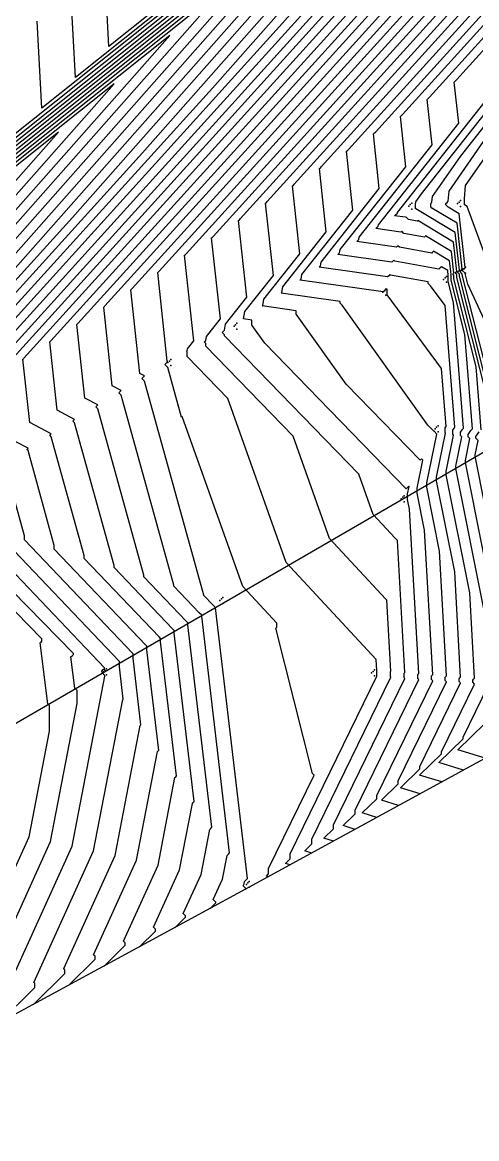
# Model space of a CAD drawing. Header units: metres. Extents: x 419582 to 423558, y 4805372 to 4807539.
# Drawn here: x 421735.4 to 421766.3, y 4806368 to 4806443.8 of the extents above; entities that cross this region are included whole.
import ezdxf

# ---------------------------------------------------------------- set-up
doc = ezdxf.new("R2010")
doc.units = ezdxf.units.M
for name, color, linetype in [('C-TINN', 4, 'Continuous'), ('C-TINN-BNDY', 110, 'Continuous'), ('C-TOPO-MAJR', 9, 'Continuous'), ('C-TOPO-MINR', 8, 'Continuous')]:
    doc.layers.add(name, color=color, linetype=linetype)

msp = doc.modelspace()

# ---------------------------------------------------------------- linework, layer by layer
at = {"color": 31, "lineweight": 30, "true_color": 0xffbd7a, "elevation": 1718.013}
msp.add_lwpolyline([(423449.834, 4807399.592), (423130.593, 4807500.114), (421950.92, 4806612.998), (421795.045, 4806430.988), (421305.015, 4806147.038), (421305.015, 4806147.038), (420630.083, 4805770.97), (419765.157, 4805549.54), (419617.356, 4805580.088)], dxfattribs=at)
at = {"layer": 'C-TINN', "color": 4, "linetype": 'Continuous', "lineweight": -3}
for p in [(421761.67, 4806431.29, 1779.75), (421761.77, 4806431.39, 1779.75), (421761.87, 4806431.49, 1779.75), (421764.98, 4806431.46, 1782.76), (421765.08, 4806431.56, 1782.76), (421765.18, 4806431.66, 1782.76), (421765.18, 4806431.26, 1782.76), (421761.87, 4806431.09, 1779.75), (421765.32, 4806426.94, 1782.15), (421765.42, 4806427.04, 1782.15), (421765.52, 4806427.14, 1782.15), (421765.52, 4806426.74, 1782.15), (421764.03, 4806426.32, 1775.37), (421764.13, 4806426.42, 1775.37), (421764.23, 4806426.52, 1775.37), (421764.23, 4806426.12, 1775.37), (421759.91, 4806425.44, 1773.97), (421760.01, 4806425.54, 1773.97), (421760.11, 4806425.64, 1773.97), (421760.11, 4806425.24, 1773.97), (421749.8, 4806423.14, 1770.66), (421749.9, 4806423.24, 1770.66), (421750, 4806423.34, 1770.66), (421750, 4806422.94, 1770.66), (421745.31, 4806420.67, 1767.13), (421745.41, 4806420.77, 1767.13), (421745.51, 4806420.87, 1767.13), (421745.51, 4806420.47, 1767.13), (421763.46, 4806416.18, 1773.09), (421763.56, 4806416.28, 1773.09), (421763.66, 4806416.38, 1773.09), (421763.66, 4806415.98, 1773.09), (421761.26, 4806411.53, 1770.65), (421761.36, 4806411.63, 1770.65), (421761.16, 4806411.43, 1770.65), (421761.36, 4806411.23, 1770.65), (421748.94, 4806404.63, 1766.54), (421749.04, 4806404.73, 1766.54), (421748.84, 4806404.53, 1766.54), (421749.04, 4806404.33, 1766.54), (421740.93, 4806399.69, 1758.05), (421741.03, 4806399.79, 1758.05), (421741.13, 4806399.89, 1758.05), (421741.13, 4806399.49, 1758.05), (421759.14, 4806399.61, 1767.83), (421759.24, 4806399.71, 1767.83), (421759.34, 4806399.81, 1767.83), (421759.34, 4806399.41, 1767.83), (421750.64, 4806385.26, 1766.11), (421750.74, 4806385.36, 1766.11), (421750.84, 4806385.46, 1766.11), (421750.84, 4806385.06, 1766.11)]:
    msp.add_point(p, dxfattribs=at)
at = {"layer": 'C-TINN-BNDY', "color": 110, "linetype": 'Continuous', "lineweight": -3, "flags": 128}
msp.add_lwpolyline([(422724.87, 4807165.92), (422697.08, 4807146.67), (422577.28, 4807048.8), (422494.93, 4806993.73), (422433.35, 4806948.24), (422390.21, 4806913.55), (422303.24, 4806847.72), (422229.68, 4806793.83), (422213.19, 4806781.58), (422179.34, 4806755.48), (422143.63, 4806726.94), (422090.94, 4806686.36), (421935.65, 4806537.41), (421807.76, 4806419.27), (421798.23, 4806410.98), (421750.84, 4806385.06), (421712.43, 4806364.25), (421678.37, 4806344.94), (421648.74, 4806328.11), (421541.25, 4806258.62), (421434.62, 4806175.52), (421305.47, 4806115.01), (421187.67, 4806058.56)], dxfattribs=at)
at = {"layer": 'C-TOPO-MAJR', "color": 9, "linetype": 'Continuous', "lineweight": -3, "flags": 128}
for points, elevation in [([(421763.912, 4806392.21), (421762.407, 4806392.676), (421763.895, 4806394.125), (421763.895, 4806394.256), (421766.135, 4806398.847), (421766.01, 4806398.972), (421766.01, 4806399.122), (421766.072, 4806399.185), (421766.135, 4806399.247), (421765.811, 4806405.034), (421764.209, 4806413.058), (421764.209, 4806413.271), (421764.716, 4806415.75), (421764.661, 4806415.805), (421764.661, 4806416.094), (421764.742, 4806416.223), (421764.77, 4806416.25), (421764.797, 4806416.278), (421764.138, 4806424.539), (421763.141, 4806425.887), (421762.994, 4806426.035), (421762.994, 4806426.14), (421760.424, 4806426.611), (421760.388, 4806426.647), (421760.306, 4806426.565), (421760.224, 4806426.482), (421755.572, 4806427.136), (421755.62, 4806427.183), (421755.667, 4806427.231), (421755.712, 4806427.493), (421759.664, 4806432.489), (421759.265, 4806436.184), (421759.332, 4806436.252), (421759.4, 4806436.319), (421833.874, 4806518.42)], 1775), ([(421756.56, 4806388.188), (421755.901, 4806388.393), (421756.553, 4806389.027), (421756.553, 4806389.309), (421761.396, 4806399.24), (421761.359, 4806399.278), (421761.359, 4806399.602), (421761.378, 4806399.621), (421761.396, 4806399.64), (421760.894, 4806408.598), (421760.74, 4806408.752), (421759.243, 4806410.37), (421758.27, 4806413.099), (421749.161, 4806422.478), (421749.161, 4806422.553), (421748.998, 4806422.716), (421749.079, 4806422.797), (421749.161, 4806422.878), (421749.231, 4806423.285), (421750.672, 4806425.107), (421750.11, 4806430.306), (421750.164, 4806430.36), (421750.218, 4806430.415), (421810.112, 4806496.442)], 1770), ([(421748.175, 4806383.616), (421748.564, 4806383.999), (421748.564, 4806384.044), (421748.387, 4806384.222), (421749.019, 4806385.614), (421749.33, 4806387.22), (421749.417, 4806387.306), (421749.503, 4806387.392), (421747.605, 4806403.452), (421747.605, 4806403.525), (421747.441, 4806403.688), (421745.715, 4806405.499), (421745.715, 4806405.563), (421742.139, 4806418.464), (421741.981, 4806418.622), (421742.06, 4806418.701), (421742.139, 4806418.78), (421741.531, 4806419.097), (421740.954, 4806424.428), (421740.995, 4806424.469), (421741.037, 4806424.511), (421786.351, 4806474.465)], 1765), ([(421722.673, 4806412.702), (421738.828, 4806430.511), (421764.305, 4806459.328), (421732.204, 4806433.74)], 1755), ([(421736.172, 4806377.113), (421738.314, 4806379.219), (421738.314, 4806379.469), (421738.239, 4806379.544), (421741.719, 4806387.208), (421743.431, 4806396.047), (421743.455, 4806396.071), (421743.479, 4806396.096), (421742.947, 4806400.602), (421742.947, 4806400.91), (421742.901, 4806400.956), (421735.568, 4806408.643), (421735.568, 4806408.917), (421734.227, 4806413.755), (421734.168, 4806413.815), (421734.198, 4806413.844), (421734.227, 4806413.874), (421732.19, 4806414.934), (421731.799, 4806418.55), (421731.827, 4806418.578), (421731.855, 4806418.606), (421762.589, 4806452.488)], 1760), ([(421715.066, 4806408.534), (421745.43, 4806442.877), (421720.829, 4806423.268)], 1750), ([(421767.772, 4806416.032), (421765.111, 4806426.543), (421765.111, 4806426.67), (421764.974, 4806426.807), (421765.043, 4806426.875), (421765.111, 4806426.943), (421764.825, 4806429.49), (421762.145, 4806431.104), (421762.128, 4806431.121), (421762.128, 4806431.488), (421762.137, 4806431.496), (421762.145, 4806431.504), (421762.152, 4806431.582), (421762.53, 4806432.125), (421768.657, 4806439.872)], 1780)]:
    msp.add_lwpolyline(points, dxfattribs=dict(at, elevation=elevation))
at = {"layer": 'C-TOPO-MINR', "color": 8, "linetype": 'Continuous', "lineweight": -3, "flags": 128}
for points, elevation in [([(421766.583, 4806416.117), (421766.242, 4806420.39), (421764.73, 4806426.361), (421764.73, 4806426.605), (421764.653, 4806426.683), (421764.692, 4806426.722), (421764.73, 4806426.761), (421764.568, 4806428.207), (421762.813, 4806429.264), (421762.773, 4806429.224), (421762.733, 4806429.184), (421761.337, 4806429.44), (421761.198, 4806429.579), (421761.167, 4806429.549), (421761.137, 4806429.519), (421759.423, 4806429.759), (421759.504, 4806429.84), (421759.585, 4806429.921), (421759.601, 4806430.017), (421765.06, 4806436.919), (421764.758, 4806439.711), (421764.833, 4806439.786), (421764.909, 4806439.862), (421848.13, 4806531.606)], 1778), ([(421767.857, 4806402.186), (421765.518, 4806413.898), (421765.518, 4806414.026), (421765.822, 4806415.509), (421765.709, 4806415.622), (421765.709, 4806415.795), (421765.875, 4806416.058), (421765.931, 4806416.114), (421765.988, 4806416.171), (421765.477, 4806422.568), (421764.54, 4806426.269), (421764.54, 4806426.573), (421764.492, 4806426.621), (421764.516, 4806426.645), (421764.54, 4806426.669), (421764.44, 4806427.565), (421763.352, 4806428.221), (421763.289, 4806428.158), (421763.226, 4806428.095), (421761.033, 4806428.497), (421760.928, 4806428.602), (421760.88, 4806428.554), (421760.833, 4806428.507), (421758.139, 4806428.885), (421758.209, 4806428.955), (421758.279, 4806429.024), (421758.305, 4806429.176), (421763.261, 4806435.442), (421762.927, 4806438.535), (421763, 4806438.608), (421763.073, 4806438.681), (421843.378, 4806527.211)], 1777), ([(421766.834, 4806403.61), (421764.864, 4806413.478), (421764.864, 4806413.648), (421765.269, 4806415.629), (421765.185, 4806415.714), (421765.185, 4806415.945), (421765.308, 4806416.14), (421765.35, 4806416.182), (421765.393, 4806416.224), (421764.712, 4806424.747), (421764.35, 4806426.178), (421764.35, 4806426.54), (421764.331, 4806426.559), (421764.341, 4806426.568), (421764.35, 4806426.578), (421764.311, 4806426.924), (421763.891, 4806427.177), (421763.805, 4806427.092), (421763.719, 4806427.006), (421760.728, 4806427.554), (421760.658, 4806427.624), (421760.593, 4806427.559), (421760.528, 4806427.495), (421756.856, 4806428.01), (421756.914, 4806428.069), (421756.973, 4806428.128), (421757.009, 4806428.334), (421761.463, 4806433.966), (421761.096, 4806437.36), (421761.166, 4806437.43), (421761.236, 4806437.5), (421838.626, 4806522.815)], 1776), ([(421762.441, 4806391.405), (421761.106, 4806391.819), (421762.427, 4806393.106), (421762.427, 4806393.266), (421765.187, 4806398.926), (421765.08, 4806399.033), (421765.08, 4806399.218), (421765.133, 4806399.272), (421765.187, 4806399.326), (421764.787, 4806406.459), (421763.554, 4806412.638), (421763.554, 4806412.894), (421764.163, 4806415.87), (421764.137, 4806415.897), (421764.137, 4806416.244), (421764.175, 4806416.305), (421764.189, 4806416.318), (421764.202, 4806416.331), (421763.888, 4806420.267), (421760.198, 4806425.259), (421760.194, 4806425.263), (421760.194, 4806425.655), (421760.119, 4806425.668), (421760.118, 4806425.669), (421760.019, 4806425.57), (421759.919, 4806425.47), (421754.288, 4806426.261), (421754.325, 4806426.298), (421754.361, 4806426.335), (421754.416, 4806426.651), (421757.866, 4806431.013), (421757.434, 4806435.008), (421757.499, 4806435.073), (421757.564, 4806435.138), (421829.121, 4806514.024)], 1774), ([(421760.971, 4806390.601), (421759.805, 4806390.963), (421760.958, 4806392.086), (421760.958, 4806392.277), (421764.24, 4806399.004), (421764.149, 4806399.094), (421764.149, 4806399.314), (421764.194, 4806399.359), (421764.24, 4806399.404), (421763.764, 4806407.883), (421762.899, 4806412.217), (421762.899, 4806412.517), (421763.575, 4806415.82), (421763.383, 4806416.012), (421763.379, 4806416.008), (421763.375, 4806416.005), (421762.961, 4806416.43), (421757.147, 4806424.566), (421757.006, 4806424.707), (421757.006, 4806424.825), (421753.004, 4806425.387), (421753.03, 4806425.412), (421753.056, 4806425.438), (421753.12, 4806425.81), (421756.067, 4806429.537), (421755.603, 4806433.833), (421755.665, 4806433.895), (421755.727, 4806433.957), (421824.369, 4806509.629)], 1773), ([(421759.5, 4806389.797), (421758.504, 4806390.106), (421759.49, 4806391.066), (421759.49, 4806391.287), (421763.292, 4806399.083), (421763.219, 4806399.156), (421763.219, 4806399.41), (421763.256, 4806399.446), (421763.292, 4806399.483), (421762.741, 4806409.307), (421762.244, 4806411.797), (421762.244, 4806412.139), (421762.633, 4806414.037), (421762.522, 4806414.147), (421762.477, 4806414.103), (421762.433, 4806414.058), (421757.422, 4806419.212), (421754.093, 4806423.871), (421754.012, 4806423.952), (421754.012, 4806424.19), (421751.72, 4806424.512), (421751.735, 4806424.527), (421751.75, 4806424.541), (421751.823, 4806424.968), (421754.269, 4806428.06), (421753.772, 4806432.657), (421753.831, 4806432.717), (421753.891, 4806432.777), (421819.617, 4806505.233)], 1772), ([(421758.03, 4806388.993), (421757.203, 4806389.249), (421758.021, 4806390.046), (421758.021, 4806390.298), (421762.344, 4806399.161), (421762.289, 4806399.217), (421762.289, 4806399.506), (421762.317, 4806399.534), (421762.344, 4806399.561), (421761.718, 4806410.732), (421761.589, 4806411.377), (421761.589, 4806411.762), (421761.69, 4806412.254), (421761.661, 4806412.283), (421761.576, 4806412.197), (421761.49, 4806412.111), (421751.883, 4806421.994), (421751.038, 4806423.176), (421751.018, 4806423.197), (421751.018, 4806423.556), (421750.437, 4806423.637), (421750.44, 4806423.641), (421750.444, 4806423.645), (421750.527, 4806424.127), (421752.47, 4806426.584), (421751.941, 4806431.482), (421751.998, 4806431.539), (421752.055, 4806431.596), (421814.864, 4806500.838)], 1771), ([(421755.089, 4806387.384), (421754.6, 4806387.536), (421755.084, 4806388.007), (421755.084, 4806388.319), (421760.449, 4806399.318), (421760.428, 4806399.339), (421760.428, 4806399.698), (421760.439, 4806399.708), (421760.449, 4806399.718), (421760.178, 4806404.548), (421760.095, 4806404.631), (421756.294, 4806408.74), (421753.824, 4806415.668), (421747.889, 4806421.778), (421747.889, 4806421.967), (421747.783, 4806422.073), (421747.836, 4806422.125), (421747.889, 4806422.178), (421747.934, 4806422.444), (421748.873, 4806423.631), (421748.279, 4806429.131), (421748.33, 4806429.182), (421748.382, 4806429.234), (421805.36, 4806492.047)], 1769), ([(421753.619, 4806386.58), (421753.299, 4806386.679), (421753.616, 4806386.987), (421753.616, 4806387.33), (421759.501, 4806399.397), (421759.498, 4806399.4), (421759.498, 4806399.794), (421759.5, 4806399.795), (421759.501, 4806399.797), (421759.462, 4806400.498), (421759.45, 4806400.51), (421753.345, 4806407.11), (421749.378, 4806418.236), (421746.617, 4806421.079), (421746.617, 4806421.38), (421746.567, 4806421.429), (421746.592, 4806421.454), (421746.617, 4806421.479), (421746.638, 4806421.602), (421747.075, 4806422.154), (421746.448, 4806427.955), (421746.497, 4806428.004), (421746.546, 4806428.053), (421800.608, 4806487.652)], 1768), ([(421752.149, 4806385.776), (421751.998, 4806385.822), (421752.147, 4806385.968), (421752.147, 4806386.341), (421755.238, 4806392.678), (421755.135, 4806392.782), (421752.642, 4806402.647), (421752.677, 4806402.683), (421752.713, 4806402.718), (421752.713, 4806402.976), (421750.396, 4806405.48), (421746.288, 4806417.002), (421746.266, 4806416.98), (421746.244, 4806416.958), (421745.304, 4806420.348), (421745.107, 4806420.545), (421745.206, 4806420.644), (421745.304, 4806420.742), (421745.267, 4806420.762), (421744.616, 4806426.779), (421744.663, 4806426.826), (421744.709, 4806426.872), (421795.855, 4806483.256)], 1767), ([(421750.576, 4806384.917), (421750.614, 4806384.955), (421750.614, 4806384.959), (421750.417, 4806385.157), (421750.479, 4806385.295), (421750.51, 4806385.454), (421750.609, 4806385.553), (421750.707, 4806385.651), (421748.537, 4806404.022), (421748.537, 4806404.048), (421748.35, 4806404.235), (421747.744, 4806404.87), (421747.744, 4806404.892), (421743.722, 4806419.406), (421743.544, 4806419.584), (421743.633, 4806419.672), (421743.722, 4806419.761), (421743.399, 4806419.929), (421742.785, 4806425.604), (421742.829, 4806425.648), (421742.873, 4806425.691), (421791.103, 4806478.861)], 1766), ([(421779.405, 4806472.488), (421741.303, 4806442.118), (421740.998, 4806447.846)], 1759), ([(421745.775, 4806382.316), (421746.514, 4806383.043), (421746.514, 4806383.129), (421746.357, 4806383.286), (421747.559, 4806385.933), (421748.15, 4806388.985), (421748.224, 4806389.059), (421748.298, 4806389.133), (421746.674, 4806402.882), (421746.674, 4806403.002), (421746.533, 4806403.142), (421743.685, 4806406.127), (421743.685, 4806406.234), (421740.557, 4806417.522), (421740.419, 4806417.661), (421740.488, 4806417.73), (421740.557, 4806417.799), (421739.663, 4806418.264), (421739.123, 4806423.253), (421739.162, 4806423.291), (421739.2, 4806423.33), (421781.598, 4806470.07)], 1764), ([(421728.182, 4806416.245), (421753.085, 4806443.697), (421775.63, 4806469.198), (421739.028, 4806440.023), (421738.718, 4806445.843)], 1758), ([(421726.346, 4806415.064), (421748.332, 4806439.302), (421771.855, 4806465.908), (421736.753, 4806437.929), (421736.438, 4806443.839)], 1757), ([(421743.374, 4806381.015), (421744.464, 4806382.087), (421744.464, 4806382.214), (421744.328, 4806382.35), (421746.099, 4806386.252), (421746.971, 4806390.751), (421747.032, 4806390.812), (421747.093, 4806390.874), (421745.742, 4806402.312), (421745.742, 4806402.479), (421745.625, 4806402.595), (421741.656, 4806406.756), (421741.656, 4806406.905), (421738.975, 4806416.581), (421738.856, 4806416.699), (421738.915, 4806416.758), (421738.975, 4806416.817), (421737.795, 4806417.432), (421737.292, 4806422.077), (421737.328, 4806422.113), (421737.364, 4806422.149), (421776.846, 4806465.674)], 1763), ([(421724.51, 4806413.883), (421743.58, 4806434.906), (421768.08, 4806462.618), (421734.478, 4806435.835)], 1756), ([(421740.973, 4806379.714), (421742.414, 4806381.131), (421742.414, 4806381.299), (421742.298, 4806381.415), (421744.639, 4806386.571), (421745.791, 4806392.516), (421745.84, 4806392.565), (421745.889, 4806392.614), (421744.81, 4806401.742), (421744.81, 4806401.956), (421744.717, 4806402.049), (421739.627, 4806407.385), (421739.627, 4806407.576), (421737.392, 4806415.639), (421737.293, 4806415.738), (421737.343, 4806415.787), (421737.392, 4806415.836), (421735.926, 4806416.599), (421735.461, 4806420.902), (421735.494, 4806420.935), (421735.528, 4806420.968), (421772.094, 4806461.279)], 1762), ([(421738.573, 4806378.414), (421740.364, 4806380.175), (421740.364, 4806380.384), (421740.268, 4806380.479), (421743.179, 4806386.89), (421744.611, 4806394.282), (421744.647, 4806394.318), (421744.684, 4806394.355), (421743.878, 4806401.172), (421743.878, 4806401.433), (421743.809, 4806401.502), (421737.597, 4806408.014), (421737.597, 4806408.247), (421735.81, 4806414.697), (421735.731, 4806414.776), (421735.77, 4806414.815), (421735.81, 4806414.855), (421734.058, 4806415.767), (421733.63, 4806419.726), (421733.661, 4806419.757), (421733.691, 4806419.787), (421767.341, 4806456.883)], 1761), ([(421734.075, 4806426.115), (421760.53, 4806456.038), (421729.929, 4806431.646)], 1754), ([(421729.323, 4806421.72), (421756.755, 4806452.748), (421727.654, 4806429.551)], 1753), ([(421724.571, 4806417.324), (421752.98, 4806449.457), (421725.379, 4806427.457)], 1752), ([(421733.772, 4806375.813), (421736.264, 4806378.263), (421736.264, 4806378.553), (421736.209, 4806378.608), (421740.259, 4806387.527), (421742.251, 4806397.813), (421742.263, 4806397.825), (421742.274, 4806397.836), (421742.015, 4806400.032), (421742.015, 4806400.387), (421741.993, 4806400.409), (421733.539, 4806409.272), (421733.539, 4806409.588), (421732.645, 4806412.814), (421732.605, 4806412.853), (421732.625, 4806412.873), (421732.645, 4806412.892), (421730.322, 4806414.102), (421729.968, 4806417.375), (421729.993, 4806417.4), (421730.019, 4806417.425), (421757.837, 4806448.093)], 1759), ([(421719.819, 4806412.929), (421749.205, 4806446.167), (421723.104, 4806425.363)], 1751), ([(421766.734, 4806420.974), (421765.301, 4806426.635), (421765.301, 4806426.703), (421765.135, 4806426.869), (421765.218, 4806426.952), (421765.301, 4806427.035), (421764.954, 4806430.131), (421763.245, 4806431.161), (421763.162, 4806431.244), (421763.162, 4806431.478), (421763.203, 4806431.519), (421763.245, 4806431.561), (421763.278, 4806431.948), (421765.17, 4806434.666), (421770.455, 4806441.348)], 1781), ([(421711.659, 4806405.66), (421741.655, 4806439.587), (421718.554, 4806421.174)], 1749), ([(421766.929, 4806427.75), (421765.638, 4806431.267), (421765.453, 4806431.381), (421765.453, 4806431.767), (421765.446, 4806431.774), (421765.45, 4806431.777), (421765.453, 4806431.781), (421765.531, 4806432.681), (421770.45, 4806439.747)], 1783), ([(421767.007, 4806418.211), (421764.921, 4806426.452), (421764.921, 4806426.638), (421764.814, 4806426.745), (421764.867, 4806426.798), (421764.921, 4806426.852), (421764.697, 4806428.848), (421762.274, 4806430.307), (421762.257, 4806430.29), (421762.24, 4806430.273), (421761.642, 4806430.383), (421761.468, 4806430.557), (421761.455, 4806430.544), (421761.442, 4806430.531), (421760.707, 4806430.634), (421760.799, 4806430.726), (421760.891, 4806430.818), (421760.898, 4806430.859), (421766.858, 4806438.395)], 1779), ([(421770.056, 4806416.564), (421765.678, 4806425.988), (421765.491, 4806426.726), (421765.491, 4806426.735), (421765.296, 4806426.931), (421765.394, 4806427.028), (421765.491, 4806427.126), (421765.082, 4806430.773), (421764.344, 4806431.217), (421764.195, 4806431.367), (421764.195, 4806431.468), (421764.27, 4806431.542), (421764.344, 4806431.617), (421764.405, 4806432.314), (421767.81, 4806437.206)], 1782), ([(421709.832, 4806404.573), (421737.88, 4806436.297), (421716.279, 4806419.079)], 1748), ([(421768.88, 4806400.762), (421766.173, 4806414.318), (421766.173, 4806414.403), (421766.375, 4806415.389), (421766.233, 4806415.531), (421766.233, 4806415.646), (421766.441, 4806415.976)], 1778), ([(421732.15, 4806376.737), (421737.339, 4806388.165), (421739.152, 4806397.528), (421739.152, 4806397.607), (421739.156, 4806398.339), (421739.156, 4806398.417), (421738.994, 4806398.578), (421738.729, 4806400.692), (421738.809, 4806400.771), (421738.889, 4806400.851), (421738.889, 4806400.932), (421729.48, 4806410.53)], 1757), ([(421730.817, 4806377.337), (421735.879, 4806388.484), (421737.268, 4806395.659), (421737.268, 4806395.813), (421737.275, 4806397.244), (421737.275, 4806397.395), (421737.151, 4806397.519), (421736.633, 4806401.646), (421736.694, 4806401.706), (421736.755, 4806401.767), (421736.755, 4806401.924), (421729.607, 4806409.215)], 1756), ([(421734.18, 4806377.672), (421738.799, 4806387.846), (421741.036, 4806399.397), (421741.036, 4806399.4), (421741.036, 4806399.435), (421741.036, 4806399.439), (421740.838, 4806399.637), (421740.825, 4806399.738), (421740.924, 4806399.837), (421741.023, 4806399.936), (421741.023, 4806399.94), (421740.575, 4806400.397), (421731.509, 4806409.901)], 1758), ([(421765.382, 4806393.014), (421763.708, 4806393.533), (421765.364, 4806395.145), (421765.364, 4806395.245), (421767.083, 4806398.769)], 1776), ([(421766.852, 4806393.818), (421765.009, 4806394.389), (421766.832, 4806396.165)], 1777)]:
    msp.add_lwpolyline(points, dxfattribs=dict(at, elevation=elevation))

doc.saveas('drawing.dxf')
